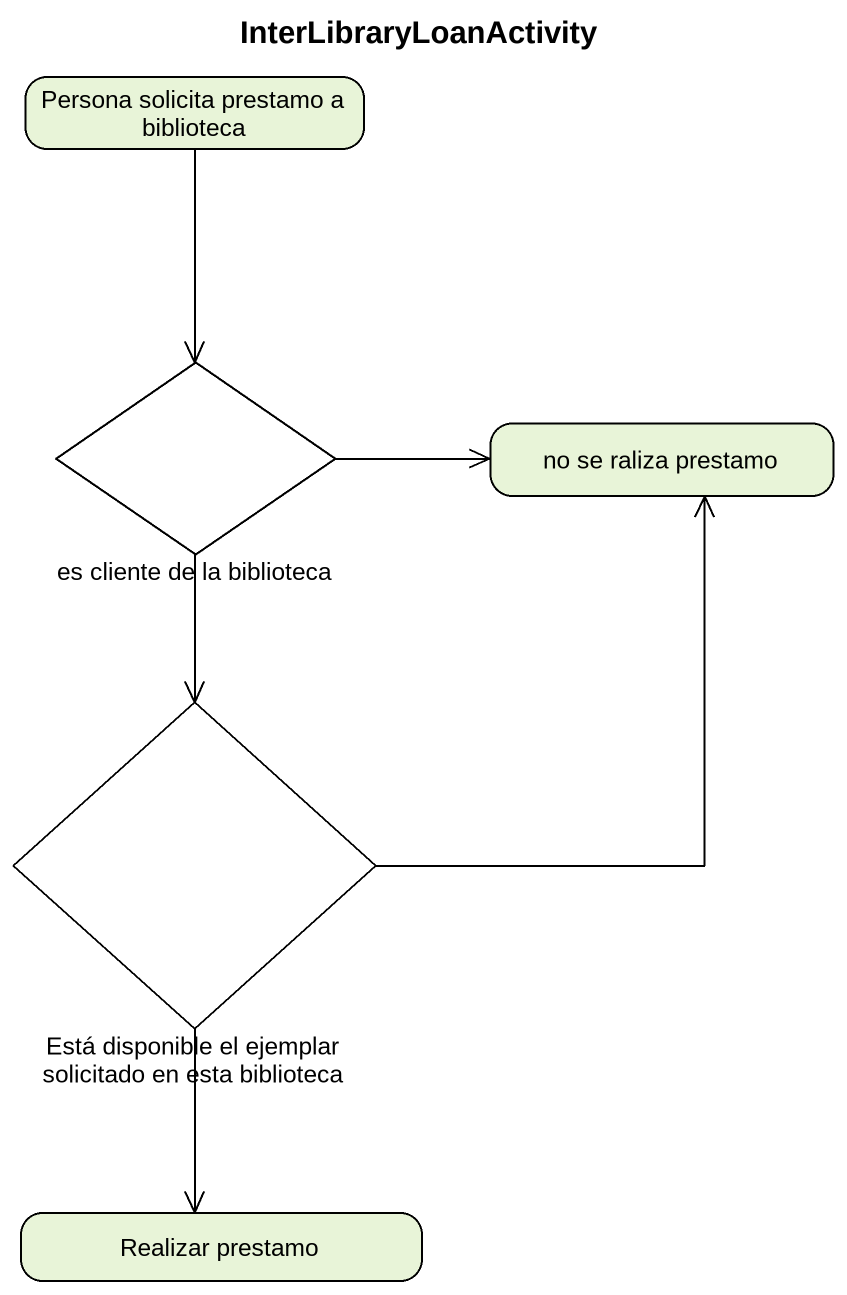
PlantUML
@startuml
title InterLibraryLoanActivity
hide empty description
state "Persona solicita prestamo a biblioteca" as Persona_solicita_prestamo_a
state "es cliente de la biblioteca" as es_cliente_de_la_biblioteca <<choice>>
state "no se raliza prestamo" as no_se_raliza_prestamo
state "Está disponible el ejemplar solicitado en esta biblioteca" as Está_disponible_el_ejemplar <<choice>>
state "Realizar prestamo" as Realizar_prestamo
Persona_solicita_prestamo_a --> es_cliente_de_la_biblioteca
es_cliente_de_la_biblioteca -right-> no_se_raliza_prestamo
es_cliente_de_la_biblioteca --> Está_disponible_el_ejemplar
Está_disponible_el_ejemplar -up-> no_se_raliza_prestamo
Está_disponible_el_ejemplar --> Realizar_prestamo
@enduml
